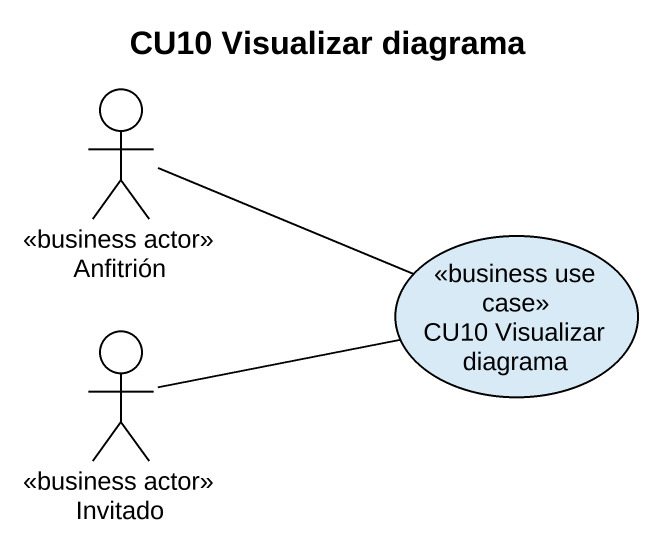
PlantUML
@startuml
title CU10 Visualizar diagrama
actor Anfitrión <<business actor>>
usecase "CU10 Visualizar diagrama" as CU10_Visualizar_diagrama <<business use case>>
actor Invitado <<business actor>>
Anfitrión -right- CU10_Visualizar_diagrama
Invitado -right- CU10_Visualizar_diagrama
@enduml
